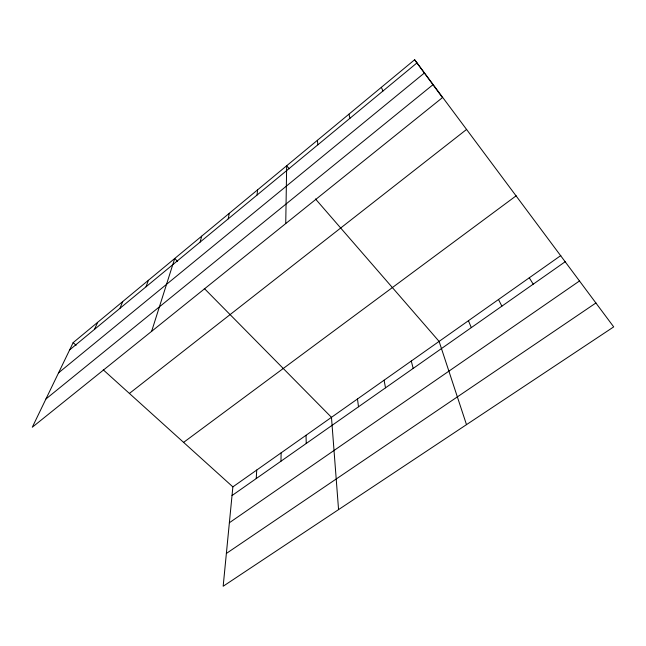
<?xml version="1.0" encoding="UTF-8"?>
<svg xmlns="http://www.w3.org/2000/svg" width="646" height="646" viewBox="0 0 646 646"><rect width="100%" height="100%" fill="white"/><g stroke="black" fill="none" stroke-linecap="round" stroke-linejoin="round"><path stroke-width="0.97" d="M285.742 223.548L286.671 165.764L289.287 168.784M280.97 461.212L281.115 452.854M256.236 478.565L256.737 470.046M560.833 255.533L232.875 486.882L223.169 586.245L613.7 326.884L414.635 59.755L73.143 342.638L32.3 427.224L442.445 97.627L414.635 59.755M257.035 195.068L257.617 189.827M228.224 218.865L229.298 213.285M200.139 242.072L201.673 236.17M151.64 331.317L174.719 258.505L177.537 261.355M146.028 286.784L148.41 280.291M119.946 308.336L122.724 301.569M94.494 329.371L97.643 322.346M69.639 349.906L416.961 62.92M58.568 372.831L424.365 73.006M45.939 398.978L432.965 84.715M129.402 393.446L466.638 129.394M183.593 442.381L516.202 195.77M232.027 495.555L565.347 261.622M229.37 522.751L579.615 280.889M226.375 553.444L595.959 302.95M73.143 342.638L76.083 345.287M103.247 369.819L232.875 486.882M204.289 288.463L331.471 417.332L338.561 509.605M315.474 198.952L439.102 341.403L466.493 424.648M529.284 277.788L533.216 284.175M498.494 299.51L501.877 306.164M381.334 87.347L383.005 90.981M468.447 320.707L471.305 327.627M348.921 114.197L349.979 118.266M411.284 361.033L413.174 368.422M384.079 380.219L385.525 387.826M357.48 398.978L358.506 406.794M317.38 140.327L317.856 144.809M306.018 435.283L306.244 443.471"/></g></svg>
